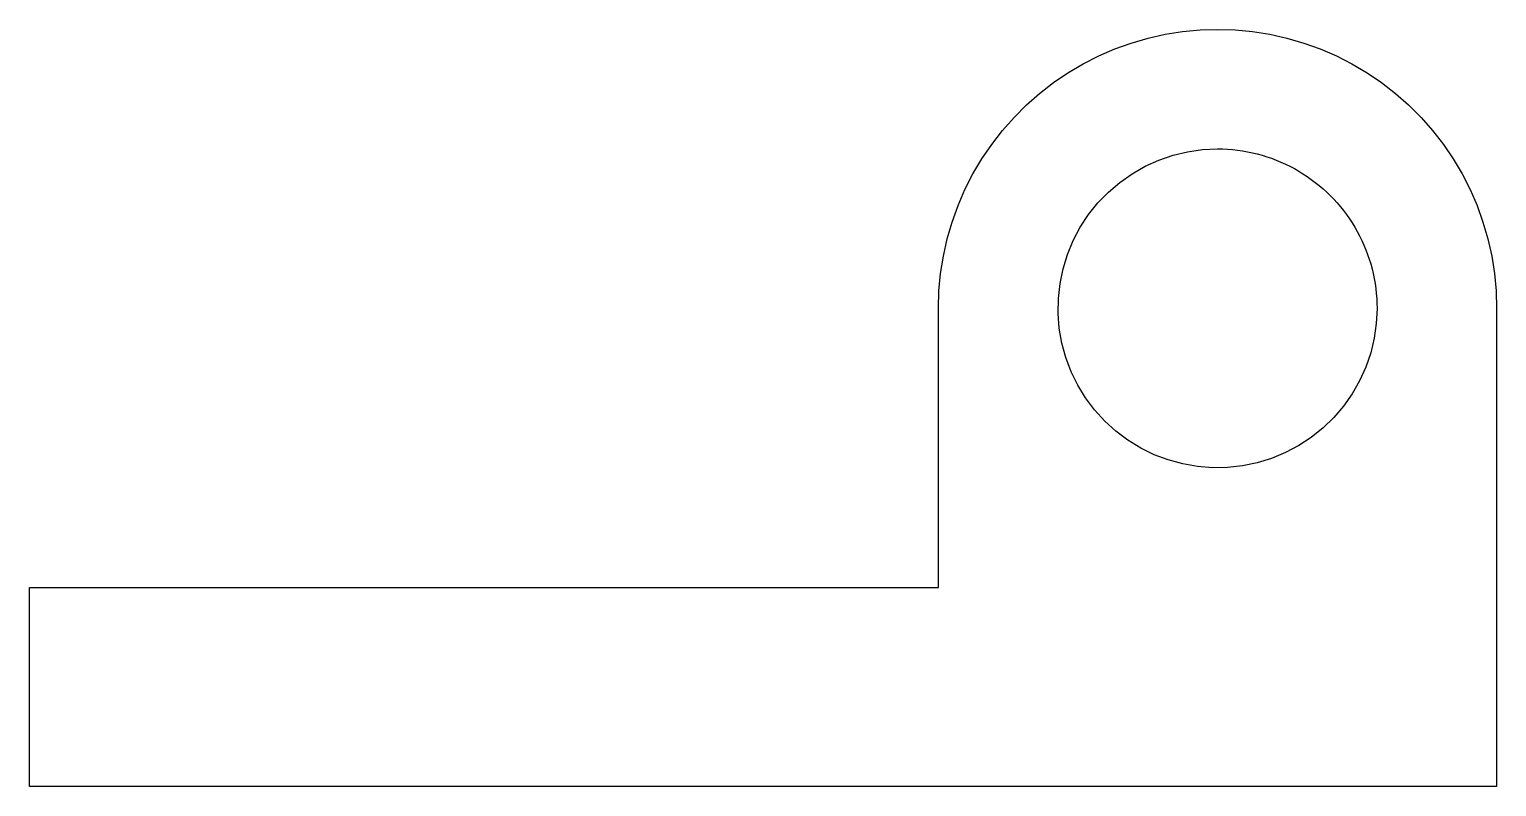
# Model space of a CAD drawing. Header units: metres. Extents: x -30.9 to 5.9, y 0 to 19.
import ezdxf

# ---------------------------------------------------------------- set-up
doc = ezdxf.new("R2010")
doc.units = ezdxf.units.M

msp = doc.modelspace()

# ---------------------------------------------------------------- linework, layer by layer
for points in [[(-8.1, 12), (-8.086, 12.44), (-8.045, 12.877), (-7.976, 13.312), (-7.88, 13.741), (-7.757, 14.163), (-7.608, 14.577), (-7.434, 14.98), (-7.234, 15.372), (-7.01, 15.751), (-6.763, 16.114), (-6.494, 16.462), (-6.203, 16.792), (-5.892, 17.103), (-5.562, 17.394), (-5.214, 17.663), (-4.851, 17.91), (-4.472, 18.134), (-4.08, 18.334), (-3.677, 18.508), (-3.263, 18.657), (-2.841, 18.78), (-2.412, 18.876), (-1.977, 18.945), (-1.54, 18.986), (-1.1, 19), (-0.66, 18.986), (-0.223, 18.945), (0.212, 18.876), (0.641, 18.78), (1.063, 18.657), (1.477, 18.508), (1.88, 18.334), (2.272, 18.134), (2.651, 17.91), (3.014, 17.663), (3.362, 17.394), (3.692, 17.103), (4.003, 16.792), (4.294, 16.462), (4.563, 16.114), (4.81, 15.751), (5.034, 15.372), (5.234, 14.98), (5.408, 14.577), (5.557, 14.163), (5.68, 13.741), (5.776, 13.312), (5.845, 12.877), (5.886, 12.44), (5.9, 12)], [(2.9, 12), (2.882, 11.624), (2.829, 11.25), (2.741, 10.884), (2.619, 10.528), (2.464, 10.184), (2.277, 9.857), (2.061, 9.548), (1.816, 9.262), (1.545, 9), (1.251, 8.764), (0.936, 8.557), (0.603, 8.381), (0.255, 8.236), (-0.105, 8.126), (-0.474, 8.049), (-0.849, 8.008), (-1.226, 8.002), (-1.601, 8.032), (-1.973, 8.096), (-2.336, 8.196), (-2.689, 8.329), (-3.027, 8.495), (-3.348, 8.692), (-3.65, 8.918), (-3.928, 9.172), (-4.182, 9.45), (-4.408, 9.752), (-4.605, 10.073), (-4.771, 10.411), (-4.904, 10.764), (-5.004, 11.127), (-5.068, 11.499), (-5.098, 11.874), (-5.092, 12.251), (-5.051, 12.626), (-4.974, 12.995), (-4.864, 13.355), (-4.719, 13.703), (-4.543, 14.036), (-4.336, 14.351), (-4.1, 14.645), (-3.838, 14.916), (-3.552, 15.161), (-3.243, 15.377), (-2.916, 15.564), (-2.572, 15.719), (-2.216, 15.841), (-1.85, 15.929), (-1.476, 15.982), (-1.1, 16)], [(-1.1, 16), (-0.974, 15.998), (-0.849, 15.992), (-0.724, 15.982), (-0.599, 15.968), (-0.474, 15.951), (-0.35, 15.929), (-0.227, 15.904), (-0.105, 15.874), (0.016, 15.841), (0.136, 15.804), (0.255, 15.764), (0.372, 15.719), (0.489, 15.671), (0.603, 15.619), (0.716, 15.564), (0.827, 15.505), (0.936, 15.443), (1.043, 15.377), (1.148, 15.308), (1.251, 15.236), (1.352, 15.161), (1.45, 15.082), (1.545, 15), (1.638, 14.916), (1.728, 14.828), (1.816, 14.738), (1.9, 14.645), (1.982, 14.55), (2.061, 14.452), (2.136, 14.351), (2.208, 14.248), (2.277, 14.143), (2.343, 14.036), (2.405, 13.927), (2.464, 13.816), (2.519, 13.703), (2.571, 13.589), (2.619, 13.472), (2.664, 13.355), (2.704, 13.236), (2.741, 13.116), (2.774, 12.995), (2.804, 12.873), (2.829, 12.75), (2.851, 12.626), (2.868, 12.501), (2.882, 12.376), (2.892, 12.251), (2.898, 12.126), (2.9, 12)], [(-8.1, 5), (-8.1, 5.14), (-8.1, 5.28), (-8.1, 5.42), (-8.1, 5.56), (-8.1, 5.7), (-8.1, 5.84), (-8.1, 5.98), (-8.1, 6.12), (-8.1, 6.26), (-8.1, 6.4), (-8.1, 6.54), (-8.1, 6.68), (-8.1, 6.82), (-8.1, 6.96), (-8.1, 7.1), (-8.1, 7.24), (-8.1, 7.38), (-8.1, 7.52), (-8.1, 7.66), (-8.1, 7.8), (-8.1, 7.94), (-8.1, 8.08), (-8.1, 8.22), (-8.1, 8.36), (-8.1, 8.5), (-8.1, 8.64), (-8.1, 8.78), (-8.1, 8.92), (-8.1, 9.06), (-8.1, 9.2), (-8.1, 9.34), (-8.1, 9.48), (-8.1, 9.62), (-8.1, 9.76), (-8.1, 9.9), (-8.1, 10.04), (-8.1, 10.18), (-8.1, 10.32), (-8.1, 10.46), (-8.1, 10.6), (-8.1, 10.74), (-8.1, 10.88), (-8.1, 11.02), (-8.1, 11.16), (-8.1, 11.3), (-8.1, 11.44), (-8.1, 11.58), (-8.1, 11.72), (-8.1, 11.86), (-8.1, 12)], [(-8.1, 5), (-8.1, 5.14), (-8.1, 5.28), (-8.1, 5.42), (-8.1, 5.56), (-8.1, 5.7), (-8.1, 5.84), (-8.1, 5.98), (-8.1, 6.12), (-8.1, 6.26), (-8.1, 6.4), (-8.1, 6.54), (-8.1, 6.68), (-8.1, 6.82), (-8.1, 6.96), (-8.1, 7.1), (-8.1, 7.24), (-8.1, 7.38), (-8.1, 7.52), (-8.1, 7.66), (-8.1, 7.8), (-8.1, 7.94), (-8.1, 8.08), (-8.1, 8.22), (-8.1, 8.36), (-8.1, 8.5), (-8.1, 8.64), (-8.1, 8.78), (-8.1, 8.92), (-8.1, 9.06), (-8.1, 9.2), (-8.1, 9.34), (-8.1, 9.48), (-8.1, 9.62), (-8.1, 9.76), (-8.1, 9.9), (-8.1, 10.04), (-8.1, 10.18), (-8.1, 10.32), (-8.1, 10.46), (-8.1, 10.6), (-8.1, 10.74), (-8.1, 10.88), (-8.1, 11.02), (-8.1, 11.16), (-8.1, 11.3), (-8.1, 11.44), (-8.1, 11.58), (-8.1, 11.72), (-8.1, 11.86), (-8.1, 12)], [(5.9, 12), (5.9, 11.76), (5.9, 11.52), (5.9, 11.28), (5.9, 11.04), (5.9, 10.8), (5.9, 10.56), (5.9, 10.32), (5.9, 10.08), (5.9, 9.84), (5.9, 9.6), (5.9, 9.36), (5.9, 9.12), (5.9, 8.88), (5.9, 8.64), (5.9, 8.4), (5.9, 8.16), (5.9, 7.92), (5.9, 7.68), (5.9, 7.44), (5.9, 7.2), (5.9, 6.96), (5.9, 6.72), (5.9, 6.48), (5.9, 6.24), (5.9, 6), (5.9, 5.76), (5.9, 5.52), (5.9, 5.28), (5.9, 5.04), (5.9, 4.8), (5.9, 4.56), (5.9, 4.32), (5.9, 4.08), (5.9, 3.84), (5.9, 3.6), (5.9, 3.36), (5.9, 3.12), (5.9, 2.88), (5.9, 2.64), (5.9, 2.4), (5.9, 2.16), (5.9, 1.92), (5.9, 1.68), (5.9, 1.44), (5.9, 1.2), (5.9, 0.96), (5.9, 0.72), (5.9, 0.48), (5.9, 0.24), (5.9, 0)], [(-30.9, 0), (-30.9, 0.1), (-30.9, 0.2), (-30.9, 0.3), (-30.9, 0.4), (-30.9, 0.5), (-30.9, 0.6), (-30.9, 0.7), (-30.9, 0.8), (-30.9, 0.9), (-30.9, 1), (-30.9, 1.1), (-30.9, 1.2), (-30.9, 1.3), (-30.9, 1.4), (-30.9, 1.5), (-30.9, 1.6), (-30.9, 1.7), (-30.9, 1.8), (-30.9, 1.9), (-30.9, 2), (-30.9, 2.1), (-30.9, 2.2), (-30.9, 2.3), (-30.9, 2.4), (-30.9, 2.5), (-30.9, 2.6), (-30.9, 2.7), (-30.9, 2.8), (-30.9, 2.9), (-30.9, 3), (-30.9, 3.1), (-30.9, 3.2), (-30.9, 3.3), (-30.9, 3.4), (-30.9, 3.5), (-30.9, 3.6), (-30.9, 3.7), (-30.9, 3.8), (-30.9, 3.9), (-30.9, 4), (-30.9, 4.1), (-30.9, 4.2), (-30.9, 4.3), (-30.9, 4.4), (-30.9, 4.5), (-30.9, 4.6), (-30.9, 4.7), (-30.9, 4.8), (-30.9, 4.9), (-30.9, 5)], [(-30.9, 5), (-30.444, 5), (-29.988, 5), (-29.532, 5), (-29.076, 5), (-28.62, 5), (-28.164, 5), (-27.708, 5), (-27.252, 5), (-26.796, 5), (-26.34, 5), (-25.884, 5), (-25.428, 5), (-24.972, 5), (-24.516, 5), (-24.06, 5), (-23.604, 5), (-23.148, 5), (-22.692, 5), (-22.236, 5), (-21.78, 5), (-21.324, 5), (-20.868, 5), (-20.412, 5), (-19.956, 5), (-19.5, 5), (-19.044, 5), (-18.588, 5), (-18.132, 5), (-17.676, 5), (-17.22, 5), (-16.764, 5), (-16.308, 5), (-15.852, 5), (-15.396, 5), (-14.94, 5), (-14.484, 5), (-14.028, 5), (-13.572, 5), (-13.116, 5), (-12.66, 5), (-12.204, 5), (-11.748, 5), (-11.292, 5), (-10.836, 5), (-10.38, 5), (-9.924, 5), (-9.468, 5), (-9.012, 5), (-8.556, 5), (-8.1, 5)], [(-20, 5), (-19.762, 5), (-19.524, 5), (-19.286, 5), (-19.048, 5), (-18.81, 5), (-18.572, 5), (-18.334, 5), (-18.096, 5), (-17.858, 5), (-17.62, 5), (-17.382, 5), (-17.144, 5), (-16.906, 5), (-16.668, 5), (-16.43, 5), (-16.192, 5), (-15.954, 5), (-15.716, 5), (-15.478, 5), (-15.24, 5), (-15.002, 5), (-14.764, 5), (-14.526, 5), (-14.288, 5), (-14.05, 5), (-13.812, 5), (-13.574, 5), (-13.336, 5), (-13.098, 5), (-12.86, 5), (-12.622, 5), (-12.384, 5), (-12.146, 5), (-11.908, 5), (-11.67, 5), (-11.432, 5), (-11.194, 5), (-10.956, 5), (-10.718, 5), (-10.48, 5), (-10.242, 5), (-10.004, 5), (-9.766, 5), (-9.528, 5), (-9.29, 5), (-9.052, 5), (-8.814, 5), (-8.576, 5), (-8.338, 5), (-8.1, 5)], [(5.9, 0), (5.164, 0), (4.428, 0), (3.692, 0), (2.956, 0), (2.22, 0), (1.484, 0), (0.748, 0), (0.012, 0), (-0.724, 0), (-1.46, 0), (-2.196, 0), (-2.932, 0), (-3.668, 0), (-4.404, 0), (-5.14, 0), (-5.876, 0), (-6.612, 0), (-7.348, 0), (-8.084, 0), (-8.82, 0), (-9.556, 0), (-10.292, 0), (-11.028, 0), (-11.764, 0), (-12.5, 0), (-13.236, 0), (-13.972, 0), (-14.708, 0), (-15.444, 0), (-16.18, 0), (-16.916, 0), (-17.652, 0), (-18.388, 0), (-19.124, 0), (-19.86, 0), (-20.596, 0), (-21.332, 0), (-22.068, 0), (-22.804, 0), (-23.54, 0), (-24.276, 0), (-25.012, 0), (-25.748, 0), (-26.484, 0), (-27.22, 0), (-27.956, 0), (-28.692, 0), (-29.428, 0), (-30.164, 0), (-30.9, 0)]]:
    msp.add_lwpolyline(points)

doc.saveas('drawing.dxf')
